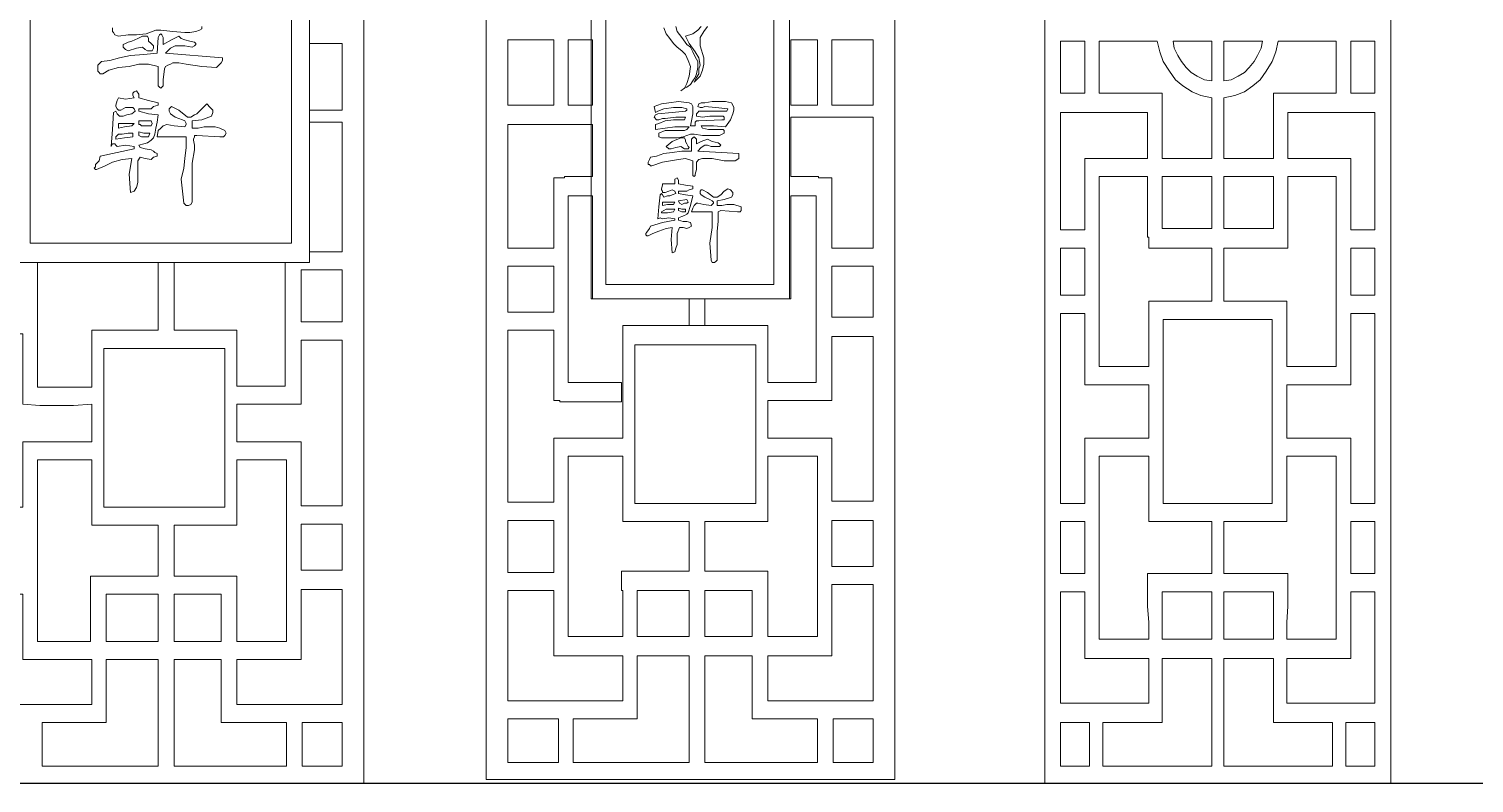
# Model space of a CAD drawing. Extents: x -66030 to 95157, y -13132 to 45879.
# Drawn here: x 32047 to 36715, y 31869 to 34302 of the extents above; entities that cross this region are included whole.
import ezdxf

# ---------------------------------------------------------------- set-up
doc = ezdxf.new("R2010")
doc.units = 0
doc.header["$LTSCALE"] = 100
doc.header["$MEASUREMENT"] = 0
doc.layers.get('0').update_dxf_attribs({"linetype": 'CONTINUOUS'})
doc.layers.add('3', color=11, linetype='CONTINUOUS')

msp = doc.modelspace()

# ---------------------------------------------------------------- linework, layer by layer
at = {"lineweight": 0}
for points in [[(31808.9, 36700.6), (33129.2, 36700.6), (33129.2, 31868.9), (31808.9, 31868.9), (31808.9, 36700.6)], [(31808.9, 36700.6), (33129.2, 36700.6), (33129.2, 31868.9), (31808.9, 31868.9), (31808.9, 36700.6)], [(33523.7, 36712.3), (34843.9, 36712.3), (34843.9, 31880.6), (33523.7, 31880.6), (33523.7, 36712.3)], [(33523.7, 36712.3), (34843.9, 36712.3), (34843.9, 31880.6), (33523.7, 31880.6), (33523.7, 36712.3)], [(35328.2, 36712.3), (35468.8, 36712.3), (35609.4, 36712.3), (35746.2, 36712.3), (35886.8, 36712.3), (36027.4, 36712.3), (36164.1, 36712.3), (36304.7, 36712.3), (36445.3, 36712.3), (36445.3, 31868.9), (36394.5, 31868.9), (36394.5, 31868.9), (35886.8, 31868.9), (35886.8, 31868.9), (35379, 31868.9), (35379, 31868.9), (35328.2, 31868.9), (35328.2, 36712.3)], [(35328.2, 36712.3), (35468.8, 36712.3), (35609.4, 36712.3), (35746.2, 36712.3), (35886.8, 36712.3), (36027.4, 36712.3), (36164.1, 36712.3), (36304.7, 36712.3), (36445.3, 36712.3), (36445.3, 31868.9), (36394.5, 31868.9), (36394.5, 31868.9), (35886.8, 31868.9), (35886.8, 31868.9), (35379, 31868.9), (35379, 31868.9), (35328.2, 31868.9), (35328.2, 36712.3)], [(31988.6, 35966.3), (32953.4, 35966.3), (32953.4, 33548.5), (31988.6, 33548.5), (31988.6, 35966.3)], [(32051.1, 35907.7), (32894.8, 35907.7), (32894.8, 33611), (32051.1, 33611), (32051.1, 35907.7)], [(33863.5, 35165.6), (34504.1, 35165.6), (34504.1, 33431.3), (33863.5, 33431.3), (33863.5, 35165.6)], [(33910.4, 35118.7), (34453.3, 35118.7), (34453.3, 33478.2), (33910.4, 33478.2), (33910.4, 35118.7)], [(32465.1, 34275), (32469.1, 34282.8), (32473, 34286.7), (32476.9, 34282.8), (32480.8, 34275), (32480.8, 34251.6), (32508.1, 34267.2), (32531.5, 34278.9), (32539.4, 34271.1), (32551.1, 34267.2), (32566.7, 34263.3), (32582.3, 34259.4), (32586.2, 34255.5), (32586.2, 34251.6), (32582.3, 34247.7), (32574.5, 34243.8), (32551.1, 34247.7), (32531.5, 34247.7), (32519.8, 34247.7), (32504.2, 34239.9), (32488.6, 34224.2), (32672.2, 34208.6), (32672.2, 34200.8), (32668.3, 34193), (32660.4, 34185.2), (32652.6, 34177.4), (32605.8, 34181.3), (32555, 34189.1), (32531.5, 34193), (32512, 34193), (32504.2, 34189.1), (32496.4, 34185.2), (32488.6, 34181.3), (32484.7, 34173.5), (32480.8, 34138.3), (32480.8, 34118.8), (32476.9, 34114.9), (32473, 34111), (32469.1, 34114.9), (32465.1, 34118.8), (32465.1, 34181.3), (32433.9, 34189.1), (32402.6, 34189.1), (32371.4, 34181.3), (32336.2, 34177.4), (32305, 34169.5), (32285.5, 34157.8), (32277.7, 34157.8), (32273.8, 34161.7), (32269.8, 34165.6), (32269.8, 34173.5), (32269.8, 34185.2), (32281.6, 34196.9), (32308.9, 34200.8), (32340.2, 34208.6), (32375.3, 34216.4), (32418.3, 34220.3), (32461.2, 34224.2), (32465.1, 34275)], [(32351.9, 34243.8), (32351.9, 34251.6), (32359.7, 34255.5), (32367.5, 34259.4), (32379.2, 34263.3), (32398.7, 34271.1), (32414.4, 34278.9), (32430, 34278.9), (32433.9, 34271.1), (32433.9, 34263.3), (32441.7, 34255.5), (32449.5, 34247.7), (32449.5, 34239.9), (32445.6, 34232), (32437.8, 34232), (32430, 34232), (32422.2, 34235.9), (32414.4, 34243.8), (32394.8, 34239.9), (32367.5, 34232), (32359.7, 34235.9), (32351.9, 34243.8)], [(33594, 34056.3), (33742.4, 34056.3), (33742.4, 34267.2), (33594, 34267.2), (33594, 34056.3)], [(33594, 34056.3), (33742.4, 34056.3), (33742.4, 34267.2), (33594, 34267.2), (33594, 34056.3)], [(33867.4, 34056.3), (33867.4, 34267.2), (33789.3, 34267.2), (33789.3, 34056.3), (33867.4, 34056.3)], [(33867.4, 34056.3), (33867.4, 34267.2), (33789.3, 34267.2), (33789.3, 34056.3), (33867.4, 34056.3)], [(34508, 34267.2), (34508, 34056.3), (34593.9, 34056.3), (34593.9, 34267.2), (34508, 34267.2)], [(34508, 34267.2), (34508, 34056.3), (34593.9, 34056.3), (34593.9, 34267.2), (34508, 34267.2)], [(34773.6, 34267.2), (34640.8, 34267.2), (34640.8, 34056.3), (34773.6, 34056.3), (34773.6, 34267.2)], [(34773.6, 34267.2), (34640.8, 34267.2), (34640.8, 34056.3), (34773.6, 34056.3), (34773.6, 34267.2)], [(35379, 34263.3), (35379, 34095.3), (35457.1, 34095.3), (35457.1, 34263.3), (35379, 34263.3)], [(35867.2, 34079.7), (35832.1, 34087.5), (35804.7, 34099.2), (35773.5, 34118.8), (35750.1, 34138.3), (35730.5, 34165.6), (35711, 34196.9), (35699.3, 34228.1), (35691.5, 34263.3), (35504, 34263.3), (35504, 34095.3), (35554.8, 34095.3), (35605.5, 34095.3), (35656.3, 34095.3), (35707.1, 34095.3), (35707.1, 33884.4), (35867.2, 33884.4), (35867.2, 34079.7)], [(35867.2, 34134.4), (35843.8, 34138.3), (35820.4, 34150), (35800.8, 34161.7), (35785.2, 34177.4), (35769.6, 34196.9), (35757.9, 34216.4), (35746.2, 34239.9), (35742.3, 34263.3), (35867.2, 34263.3), (35867.2, 34134.4)], [(36031.3, 34263.3), (36027.4, 34239.9), (36015.7, 34216.4), (36004, 34196.9), (35988.3, 34177.4), (35972.7, 34161.7), (35953.2, 34150), (35929.7, 34138.3), (35906.3, 34134.4), (35906.3, 34263.3), (36031.3, 34263.3)], [(36082.1, 34263.3), (36074.3, 34228.1), (36062.5, 34196.9), (36043, 34165.6), (36023.5, 34138.3), (36000, 34118.8), (35972.7, 34099.2), (35941.5, 34087.5), (35906.3, 34079.7), (35906.3, 33884.4), (36066.4, 33884.4), (36066.4, 34095.3), (36117.2, 34095.3), (36168, 34095.3), (36218.8, 34095.3), (36269.6, 34095.3), (36269.6, 34263.3), (36082.1, 34263.3)], [(36394.5, 34095.3), (36394.5, 34263.3), (36316.4, 34263.3), (36316.4, 34095.3), (36394.5, 34095.3)], [(32953.4, 34255.5), (32953.4, 34040.6), (33058.9, 34040.6), (33058.9, 34255.5), (32953.4, 34255.5)], [(32953.4, 34255.5), (32953.4, 34040.6), (33058.9, 34040.6), (33058.9, 34255.5), (32953.4, 34255.5)], [(32394.8, 34103.1), (32402.6, 34091.4), (32402.6, 34079.7), (32433.9, 34071.9), (32465.1, 34064.1), (32465.1, 34056.3), (32449.5, 34052.4), (32441.7, 34044.6), (32402.6, 34044.6), (32402.6, 34036.7), (32433.9, 34028.9), (32465.1, 34025), (32461.2, 34001.6), (32457.3, 33982.1), (32453.4, 33962.5), (32449.5, 33950.8), (32441.7, 33943), (32430, 33935.2), (32418.3, 33931.3), (32402.6, 33927.4), (32406.6, 33919.6), (32422.2, 33915.7), (32441.7, 33911.8), (32449.5, 33907.8), (32453.4, 33903.9), (32461.2, 33900), (32461.2, 33892.2), (32449.5, 33888.3), (32441.7, 33880.5), (32422.2, 33884.4), (32406.6, 33888.3), (32398.7, 33876.6), (32398.7, 33861), (32398.7, 33841.4), (32398.7, 33825.8), (32398.7, 33806.3), (32394.8, 33790.7), (32387, 33778.9), (32375.3, 33775), (32371.4, 33833.6), (32379.2, 33884.4), (32348, 33880.5), (32316.7, 33872.7), (32293.3, 33861), (32265.9, 33849.3), (32262, 33849.3), (32258.1, 33853.2), (32262, 33857.1), (32262, 33864.9), (32273.8, 33876.6), (32277.7, 33892.2), (32332.3, 33903.9), (32387, 33915.7), (32387, 33923.5), (32359.7, 33927.4), (32332.3, 33923.5), (32328.4, 33927.4), (32324.5, 33931.3), (32316.7, 33931.3), (32312.8, 33923.5), (32316.7, 33978.2), (32320.6, 34032.8), (32328.4, 34036.7), (32332.3, 34028.9), (32340.2, 34021.1), (32351.9, 34021.1), (32363.6, 34025), (32379.2, 34028.9), (32390.9, 34036.7), (32387, 34044.6), (32383.1, 34048.5), (32379.2, 34048.5), (32375.3, 34048.5), (32359.7, 34048.5), (32344.1, 34040.6), (32336.2, 34040.6), (32332.3, 34044.6), (32328.4, 34052.4), (32328.4, 34056.3), (32332.3, 34071.9), (32336.2, 34079.7), (32359.7, 34075.8), (32387, 34079.7), (32383.1, 34087.5), (32383.1, 34095.3), (32387, 34099.2), (32394.8, 34103.1)], [(32508.1, 34052.4), (32531.5, 34040.6), (32558.9, 34017.2), (32566.7, 34017.2), (32570.6, 34017.2), (32582.3, 34025), (32590.1, 34028.9), (32605.8, 34044.6), (32621.4, 34060.2), (32633.1, 34048.5), (32640.9, 34040.6), (32640.9, 34032.8), (32637, 34021.1), (32605.8, 34009.4), (32574.5, 34005.5), (32574.5, 33982.1), (32594, 33982.1), (32613.6, 33986), (32633.1, 33986), (32648.7, 33986), (32664.3, 33982.1), (32680, 33974.2), (32683.9, 33966.4), (32680, 33958.6), (32676.1, 33954.7), (32664.3, 33954.7), (32590.1, 33958.6), (32582.3, 33958.6), (32582.3, 33954.7), (32578.4, 33946.9), (32578.4, 33943), (32582.3, 33927.4), (32582.3, 33911.8), (32574.5, 33868.8), (32574.5, 33825.8), (32574.5, 33782.9), (32574.5, 33743.8), (32570.6, 33736), (32562.8, 33732.1), (32555, 33732.1), (32547.2, 33739.9), (32539.4, 33818), (32547.2, 33853.2), (32551.1, 33884.4), (32555, 33919.6), (32555, 33954.7), (32496.4, 33954.7), (32461.2, 33954.7), (32465.1, 33974.2), (32473, 33982.1), (32480.8, 33989.9), (32492.5, 33993.8), (32515.9, 33989.9), (32551.1, 33986), (32555, 33993.8), (32555, 33997.7), (32551.1, 34005.5), (32543.3, 34009.4), (32519.8, 34017.2), (32504.2, 34028.9), (32500.3, 34036.7), (32500.3, 34044.6), (32504.2, 34048.5), (32508.1, 34052.4)], [(34172.1, 34044.6), (34156.4, 34048.5), (34129.1, 34048.5), (34097.8, 34044.6), (34078.3, 34036.7), (34070.5, 34032.8), (34066.6, 34052.4), (34090, 34060.2), (34113.5, 34064.1), (34144.7, 34068), (34179.9, 34064.1), (34187.7, 34060.2), (34191.6, 34052.4), (34191.6, 34044.6), (34191.6, 34028.9), (34187.7, 34005.5), (34183.8, 33989.9), (34199.4, 33989.9), (34199.4, 33997.7), (34199.4, 34001.6), (34203.3, 34005.5), (34211.1, 34005.5), (34285.3, 34009.4), (34293.1, 34009.4), (34293.1, 34013.3), (34293.1, 34017.2), (34289.2, 34021.1), (34246.3, 34021.1), (34222.8, 34017.2), (34203.3, 34021.1), (34203.3, 34028.9), (34207.2, 34032.8), (34211.1, 34036.7), (34222.8, 34036.7), (34261.9, 34036.7), (34300.9, 34036.7), (34304.9, 34044.6), (34265.8, 34048.5), (34230.6, 34052.4), (34222.8, 34048.5), (34215, 34048.5), (34207.2, 34052.4), (34211.1, 34060.2), (34218.9, 34064.1), (34230.6, 34064.1), (34254.1, 34068), (34277.5, 34068), (34297, 34068), (34316.6, 34064.1), (34320.5, 34056.3), (34324.4, 34048.5), (34324.4, 34040.6), (34320.5, 34028.9), (34312.7, 34009.4), (34297, 33986), (34258, 33989.9), (34218.9, 33989.9), (34222.8, 33982.1), (34242.4, 33978.2), (34261.9, 33978.2), (34281.4, 33978.2), (34289.2, 33978.2), (34293.1, 33974.2), (34293.1, 33970.3), (34293.1, 33966.4), (34277.5, 33958.6), (34254.1, 33958.6), (34222.8, 33958.6), (34195.5, 33962.5), (34183.8, 33962.5), (34160.3, 33954.7), (34140.8, 33950.8), (34117.4, 33950.8), (34097.8, 33950.8), (34090, 33950.8), (34082.2, 33954.7), (34082.2, 33962.5), (34082.2, 33966.4), (34101.7, 33974.2), (34133, 33974.2), (34148.6, 33974.2), (34164.2, 33974.2), (34172.1, 33978.2), (34179.9, 33986), (34156.4, 33986), (34133, 33986), (34101.7, 33982.1), (34070.5, 33978.2), (34070.5, 33993.8), (34082.2, 33997.7), (34101.7, 34005.5), (34129.1, 34009.4), (34164.2, 34009.4), (34168.1, 34017.2), (34136.9, 34017.2), (34101.7, 34013.3), (34093.9, 34013.3), (34082.2, 34009.4), (34074.4, 34009.4), (34066.6, 34017.2), (34070.5, 34025), (34078.3, 34028.9), (34125.2, 34032.8), (34168.1, 34036.7), (34172.1, 34040.6), (34172.1, 34044.6)], [(35379, 34032.8), (35379, 33654), (35457.1, 33654), (35457.1, 33884.4), (35507.9, 33884.4), (35558.7, 33884.4), (35609.4, 33884.4), (35660.2, 33884.4), (35660.2, 34032.8), (35379, 34032.8)], [(36394.5, 33654), (36394.5, 34032.8), (36113.3, 34032.8), (36113.3, 33884.4), (36281.3, 33884.4), (36281.3, 33884.4), (36316.4, 33884.4), (36316.4, 33654), (36394.5, 33654)], [(32336.2, 33997.7), (32336.2, 33982.1), (32355.8, 33986), (32379.2, 33989.9), (32387, 33997.7), (32363.6, 33997.7), (32336.2, 33997.7)], [(32402.6, 34005.5), (32441.7, 34005.5), (32445.6, 33997.7), (32441.7, 33989.9), (32430, 33989.9), (32418.3, 33989.9), (32410.5, 33989.9), (32406.6, 33993.8), (32402.6, 33993.8), (32402.6, 34001.6), (32402.6, 34005.5)], [(32953.4, 34001.6), (32953.4, 33583.6), (33058.9, 33583.6), (33058.9, 34001.6), (32953.4, 34001.6)], [(32953.4, 34001.6), (32953.4, 33583.6), (33058.9, 33583.6), (33058.9, 34001.6), (32953.4, 34001.6)], [(33867.4, 33825.8), (33867.4, 33993.8), (33594, 33993.8), (33594, 33595.4), (33742.4, 33595.4), (33742.4, 33821.9), (33777.5, 33821.9), (33777.5, 33825.8), (33867.4, 33825.8)], [(33867.4, 33825.8), (33867.4, 33993.8), (33594, 33993.8), (33594, 33595.4), (33742.4, 33595.4), (33742.4, 33821.9), (33777.5, 33821.9), (33777.5, 33825.8), (33867.4, 33825.8)], [(34508, 34017.2), (34508, 33825.8), (34597.8, 33825.8), (34597.8, 33821.9), (34640.8, 33821.9), (34640.8, 33595.4), (34773.6, 33595.4), (34773.6, 34017.2), (34508, 34017.2)], [(34508, 34017.2), (34508, 33825.8), (34597.8, 33825.8), (34597.8, 33821.9), (34640.8, 33821.9), (34640.8, 33595.4), (34773.6, 33595.4), (34773.6, 34017.2), (34508, 34017.2)], [(32328.4, 33954.7), (32336.2, 33962.5), (32348, 33962.5), (32367.5, 33966.4), (32383.1, 33966.4), (32383.1, 33954.7), (32355.8, 33950.8), (32328.4, 33946.9), (32328.4, 33954.7)], [(32402.6, 33970.3), (32418.3, 33966.4), (32437.8, 33966.4), (32433.9, 33954.7), (32426.1, 33954.7), (32418.3, 33954.7), (32410.5, 33954.7), (32402.6, 33958.6), (32402.6, 33970.3)], [(34187.7, 33946.9), (34191.6, 33950.8), (34195.5, 33954.7), (34199.4, 33950.8), (34203.3, 33946.9), (34203.3, 33931.3), (34218.9, 33939.1), (34238.5, 33946.9), (34254.1, 33939.1), (34273.6, 33935.2), (34277.5, 33931.3), (34281.4, 33927.4), (34277.5, 33923.5), (34269.7, 33923.5), (34250.2, 33923.5), (34238.5, 33927.4), (34230.6, 33927.4), (34218.9, 33919.6), (34207.2, 33907.8), (34340, 33900), (34340, 33884.4), (34328.3, 33876.6), (34293.1, 33876.6), (34254.1, 33884.4), (34238.5, 33884.4), (34222.8, 33884.4), (34211.1, 33880.5), (34203.3, 33872.7), (34203.3, 33849.3), (34199.4, 33833.6), (34199.4, 33829.7), (34195.5, 33825.8), (34191.6, 33829.7), (34191.6, 33829.7), (34191.6, 33876.6), (34168.1, 33884.4), (34144.7, 33880.5), (34093.9, 33872.7), (34058.8, 33861), (34054.9, 33861), (34051, 33864.9), (34047.1, 33864.9), (34047.1, 33872.7), (34051, 33880.5), (34054.9, 33888.3), (34074.4, 33892.2), (34097.8, 33900), (34125.2, 33903.9), (34156.4, 33907.8), (34187.7, 33907.8), (34187.7, 33946.9)], [(34105.7, 33923.5), (34125.2, 33939.1), (34152.5, 33950.8), (34164.2, 33950.8), (34168.1, 33943), (34168.1, 33939.1), (34172.1, 33931.3), (34176, 33923.5), (34179.9, 33919.6), (34176, 33915.7), (34164.2, 33915.7), (34152.5, 33923.5), (34136.9, 33919.6), (34121.3, 33915.7), (34113.5, 33915.7), (34105.7, 33923.5)], [(34140.8, 33821.9), (34144.7, 33814.1), (34144.7, 33802.4), (34168.1, 33798.5), (34191.6, 33794.6), (34191.6, 33786.8), (34179.9, 33782.9), (34172.1, 33778.9), (34144.7, 33778.9), (34144.7, 33771.1), (34168.1, 33767.2), (34191.6, 33763.3), (34183.8, 33732.1), (34176, 33708.6), (34172.1, 33704.7), (34164.2, 33700.8), (34156.4, 33696.9), (34144.7, 33693), (34144.7, 33685.2), (34160.3, 33681.3), (34172.1, 33681.3), (34183.8, 33677.4), (34187.7, 33665.7), (34179.9, 33661.8), (34172.1, 33657.9), (34160.3, 33661.8), (34148.6, 33661.8), (34140.8, 33642.2), (34140.8, 33618.8), (34140.8, 33607.1), (34136.9, 33595.4), (34133, 33583.6), (34125.2, 33579.7), (34121.3, 33622.7), (34125.2, 33661.8), (34105.7, 33657.9), (34082.2, 33650.1), (34062.7, 33642.2), (34047.1, 33634.4), (34043.2, 33634.4), (34039.2, 33638.3), (34039.2, 33642.2), (34043.2, 33646.1), (34051, 33657.9), (34054.9, 33665.7), (34093.9, 33677.4), (34133, 33685.2), (34133, 33689.1), (34113.5, 33693), (34093.9, 33689.1), (34086.1, 33693), (34078.3, 33689.1), (34082.2, 33728.2), (34086.1, 33767.2), (34090, 33771.1), (34093.9, 33767.2), (34097.8, 33759.4), (34109.6, 33763.3), (34117.4, 33763.3), (34125.2, 33767.2), (34136.9, 33771.1), (34133, 33778.9), (34125.2, 33782.9), (34113.5, 33778.9), (34101.7, 33775), (34093.9, 33775), (34093.9, 33778.9), (34090, 33782.9), (34090, 33786.8), (34093.9, 33798.5), (34093.9, 33802.4), (34113.5, 33802.4), (34133, 33802.4), (34133, 33810.2), (34133, 33814.1), (34133, 33818), (34140.8, 33821.9)], [(35664.1, 33212.6), (35664.1, 33423.5), (35867.2, 33423.5), (35867.2, 33595.4), (35664.1, 33595.4), (35664.1, 33630.5), (35660.2, 33630.5), (35660.2, 33825.8), (35504, 33825.8), (35504, 33212.6), (35664.1, 33212.6)], [(35867.2, 33825.8), (35707.1, 33825.8), (35707.1, 33657.9), (35867.2, 33657.9), (35867.2, 33825.8)], [(35906.3, 33825.8), (36066.4, 33825.8), (36066.4, 33657.9), (35906.3, 33657.9), (35906.3, 33825.8)], [(36109.4, 33212.6), (36109.4, 33423.5), (35906.3, 33423.5), (35906.3, 33595.4), (36113.3, 33595.4), (36113.3, 33630.5), (36113.3, 33630.5), (36113.3, 33825.8), (36269.6, 33825.8), (36269.6, 33212.6), (36109.4, 33212.6)], [(34508, 33763.3), (34508, 33431.3), (34230.6, 33431.3), (34230.6, 33345.4), (34179.9, 33345.4), (34179.9, 33431.3), (33867.4, 33431.3), (33867.4, 33763.3), (33789.3, 33763.3), (33789.3, 33161.8), (33961.1, 33161.8), (33961.1, 33099.3), (33761.9, 33099.3), (33761.9, 33103.2), (33742.4, 33103.2), (33742.4, 33329.8), (33594, 33329.8), (33594, 32775.1), (33742.4, 32775.1), (33742.4, 32982.1), (33789.3, 32982.1), (33789.3, 32982.1), (33965, 32982.1), (33965, 33345.4), (34433.8, 33345.4), (34433.8, 33161.8), (34590, 33161.8), (34590, 33763.3), (34508, 33763.3)], [(34508, 33763.3), (34508, 33431.3), (34230.6, 33431.3), (34230.6, 33345.4), (34179.9, 33345.4), (34179.9, 33431.3), (33867.4, 33431.3), (33867.4, 33763.3), (33789.3, 33763.3), (33789.3, 33161.8), (33961.1, 33161.8), (33961.1, 33099.3), (33761.9, 33099.3), (33761.9, 33103.2), (33742.4, 33103.2), (33742.4, 33329.8), (33594, 33329.8), (33594, 32775.1), (33742.4, 32775.1), (33742.4, 32982.1), (33789.3, 32982.1), (33789.3, 32982.1), (33965, 32982.1), (33965, 33345.4), (34433.8, 33345.4), (34433.8, 33161.8), (34590, 33161.8), (34590, 33763.3), (34508, 33763.3)], [(34144.7, 33747.7), (34172.1, 33751.6), (34176, 33743.8), (34172.1, 33739.9), (34164.2, 33739.9), (34156.4, 33736), (34148.6, 33739.9), (34144.7, 33747.7), (34144.7, 33747.7)], [(34222.8, 33782.9), (34238.5, 33775), (34258, 33759.4), (34269.7, 33759.4), (34281.4, 33767.2), (34293.1, 33778.9), (34304.9, 33786.8), (34312.7, 33782.9), (34320.5, 33775), (34320.5, 33767.2), (34316.6, 33759.4), (34293.1, 33751.6), (34269.7, 33747.7), (34269.7, 33732.1), (34285.3, 33732.1), (34300.9, 33736), (34324.4, 33736), (34347.8, 33728.2), (34347.8, 33720.4), (34347.8, 33716.5), (34343.9, 33712.5), (34336.1, 33712.5), (34281.4, 33716.5), (34273.6, 33712.5), (34273.6, 33704.7), (34273.6, 33693), (34273.6, 33681.3), (34269.7, 33650.1), (34269.7, 33618.8), (34269.7, 33587.6), (34269.7, 33556.3), (34265.8, 33552.4), (34261.9, 33548.5), (34254.1, 33548.5), (34250.2, 33556.3), (34246.3, 33611), (34254.1, 33661.8), (34254.1, 33712.5), (34211.1, 33712.5), (34187.7, 33712.5), (34191.6, 33724.3), (34195.5, 33732.1), (34203.3, 33739.9), (34207.2, 33739.9), (34226.7, 33736), (34250.2, 33732.1), (34258, 33739.9), (34258, 33743.8), (34254.1, 33747.7), (34246.3, 33751.6), (34230.6, 33759.4), (34218.9, 33767.2), (34215, 33771.1), (34215, 33778.9), (34218.9, 33782.9), (34222.8, 33782.9)], [(34090, 33712.5), (34105.7, 33720.4), (34133, 33720.4), (34129.1, 33712.5), (34109.6, 33708.6), (34090, 33708.6), (34090, 33712.5)], [(34093.9, 33743.8), (34093.9, 33732.1), (34109.6, 33736), (34129.1, 33736), (34133, 33743.8), (34113.5, 33743.8), (34093.9, 33743.8)], [(34144.7, 33724.3), (34156.4, 33720.4), (34168.1, 33720.4), (34168.1, 33712.5), (34156.4, 33712.5), (34144.7, 33716.5), (34144.7, 33724.3)], [(35379, 33595.4), (35379, 33443), (35457.1, 33443), (35457.1, 33595.4), (35379, 33595.4)], [(36394.5, 33443), (36394.5, 33595.4), (36316.4, 33595.4), (36316.4, 33443), (36394.5, 33443)], [(32465.1, 33548.5), (32074.5, 33548.5), (32074.5, 33146.2), (32250.3, 33146.2), (32250.3, 33329.8), (32465.1, 33329.8), (32465.1, 33384.4), (32465.1, 33439.1), (32465.1, 33493.8), (32465.1, 33548.5)], [(32875.3, 33548.5), (32515.9, 33548.5), (32515.9, 33493.8), (32515.9, 33439.1), (32515.9, 33384.4), (32515.9, 33329.8), (32719, 33329.8), (32719, 33150.1), (32875.3, 33150.1), (32875.3, 33548.5)], [(32875.3, 33548.5), (32515.9, 33548.5), (32515.9, 33493.8), (32515.9, 33439.1), (32515.9, 33384.4), (32515.9, 33329.8), (32719, 33329.8), (32719, 33150.1), (32875.3, 33150.1), (32875.3, 33548.5)], [(33058.9, 33525.1), (32926, 33525.1), (32926, 33357.1), (33058.9, 33357.1), (33058.9, 33525.1)], [(33594, 33388.4), (33742.4, 33388.4), (33742.4, 33536.8), (33594, 33536.8), (33594, 33388.4)], [(33594, 33388.4), (33742.4, 33388.4), (33742.4, 33536.8), (33594, 33536.8), (33594, 33388.4)], [(34773.6, 33536.8), (34640.8, 33536.8), (34640.8, 33372.7), (34773.6, 33372.7), (34773.6, 33536.8)], [(34773.6, 33536.8), (34640.8, 33536.8), (34640.8, 33372.7), (34773.6, 33372.7), (34773.6, 33536.8)], [(35379, 33384.4), (35379, 32771.2), (35457.1, 32771.2), (35457.1, 32982.1), (35504, 32982.1), (35504, 32982.1), (35664.1, 32982.1), (35664.1, 33154), (35613.4, 33154), (35558.7, 33154), (35507.9, 33154), (35457.1, 33154), (35457.1, 33384.4), (35379, 33384.4)], [(36394.5, 32771.2), (36394.5, 33384.4), (36316.4, 33384.4), (36316.4, 33154), (36265.7, 33154), (36214.9, 33154), (36160.2, 33154), (36109.4, 33154), (36109.4, 32982.1), (36269.6, 32982.1), (36269.6, 32982.1), (36316.4, 32982.1), (36316.4, 32771.2), (36394.5, 32771.2)], [(35711, 32771.2), (35711, 33364.9), (35886.8, 33364.9), (35886.8, 33364.9), (36062.5, 33364.9), (36062.5, 32771.2), (35886.8, 32771.2), (35886.8, 32771.2), (35711, 32771.2)], [(35711, 32771.2), (35711, 33364.9), (35886.8, 33364.9), (35886.8, 33364.9), (36062.5, 33364.9), (36062.5, 32771.2), (35886.8, 32771.2), (35886.8, 32771.2), (35711, 32771.2)], [(32250.3, 33091.5), (32191.7, 33087.6), (32137, 33087.6), (32082.4, 33087.6), (32027.7, 33091.5), (32027.7, 33318), (31879.2, 33318), (31879.2, 32759.5), (32027.7, 32759.5), (32027.7, 32970.4), (32074.5, 32970.4), (32074.5, 32970.4), (32250.3, 32970.4), (32250.3, 33091.5)], [(33058.9, 33298.5), (32926, 33298.5), (32926, 33091.5), (32875.3, 33091.5), (32875.3, 33091.5), (32719, 33091.5), (32719, 32970.4), (32906.5, 32970.4), (32906.5, 32970.4), (32926, 32970.4), (32926, 32763.4), (33058.9, 32763.4), (33058.9, 33298.5)], [(34004.1, 32771.2), (34004.1, 33282.9), (34394.7, 33282.9), (34394.7, 32771.2), (34004.1, 32771.2)], [(34004.1, 32771.2), (34004.1, 33282.9), (34394.7, 33282.9), (34394.7, 32771.2), (34004.1, 32771.2)], [(34773.6, 33310.2), (34640.8, 33310.2), (34640.8, 33103.2), (34590, 33103.2), (34590, 33103.2), (34433.8, 33103.2), (34433.8, 32982.1), (34621.2, 32982.1), (34621.2, 32982.1), (34640.8, 32982.1), (34640.8, 32779), (34773.6, 32779), (34773.6, 33310.2)], [(34773.6, 33310.2), (34640.8, 33310.2), (34640.8, 33103.2), (34590, 33103.2), (34590, 33103.2), (34433.8, 33103.2), (34433.8, 32982.1), (34621.2, 32982.1), (34621.2, 32982.1), (34640.8, 32982.1), (34640.8, 32779), (34773.6, 32779), (34773.6, 33310.2)], [(32289.4, 32759.5), (32289.4, 33271.2), (32680, 33271.2), (32680, 32759.5), (32289.4, 32759.5)], [(32289.4, 32759.5), (32289.4, 33271.2), (32680, 33271.2), (32680, 32759.5), (32289.4, 32759.5)], [(32074.5, 32325.9), (32246.4, 32325.9), (32246.4, 32380.6), (32246.4, 32431.4), (32246.4, 32486.1), (32246.4, 32536.9), (32465.1, 32536.9), (32465.1, 32700.9), (32250.3, 32700.9), (32250.3, 32911.8), (32074.5, 32911.8), (32074.5, 32325.9)], [(32515.9, 32536.9), (32719, 32536.9), (32719, 32478.3), (32719, 32478.3), (32719, 32325.9), (32879.2, 32325.9), (32879.2, 32911.8), (32719, 32911.8), (32719, 32700.9), (32515.9, 32700.9), (32515.9, 32536.9)], [(33789.3, 32341.6), (33965, 32341.6), (33965, 32490), (33961.1, 32490), (33961.1, 32552.5), (34179.9, 32552.5), (34179.9, 32712.6), (33965, 32712.6), (33965, 32923.5), (33789.3, 32923.5), (33789.3, 32341.6)], [(33789.3, 32341.6), (33965, 32341.6), (33965, 32490), (33961.1, 32490), (33961.1, 32552.5), (34179.9, 32552.5), (34179.9, 32712.6), (33965, 32712.6), (33965, 32923.5), (33789.3, 32923.5), (33789.3, 32341.6)], [(34230.6, 32552.5), (34433.8, 32552.5), (34433.8, 32490), (34433.8, 32490), (34433.8, 32341.6), (34593.9, 32341.6), (34593.9, 32923.5), (34433.8, 32923.5), (34433.8, 32712.6), (34230.6, 32712.6), (34230.6, 32552.5)], [(34230.6, 32552.5), (34433.8, 32552.5), (34433.8, 32490), (34433.8, 32490), (34433.8, 32341.6), (34593.9, 32341.6), (34593.9, 32923.5), (34433.8, 32923.5), (34433.8, 32712.6), (34230.6, 32712.6), (34230.6, 32552.5)], [(35504, 32333.7), (35664.1, 32333.7), (35664.1, 32388.4), (35660.2, 32439.2), (35660.2, 32493.9), (35660.2, 32544.7), (35867.2, 32544.7), (35867.2, 32712.6), (35664.1, 32712.6), (35664.1, 32923.5), (35504, 32923.5), (35504, 32333.7)], [(36269.6, 32333.7), (36109.4, 32333.7), (36109.4, 32388.4), (36113.3, 32439.2), (36113.3, 32493.9), (36113.3, 32544.7), (35906.3, 32544.7), (35906.3, 32712.6), (36109.4, 32712.6), (36109.4, 32923.5), (36269.6, 32923.5), (36269.6, 32333.7)], [(33058.9, 32704.8), (32926, 32704.8), (32926, 32556.4), (33058.9, 32556.4), (33058.9, 32704.8)], [(33594, 32548.6), (33742.4, 32548.6), (33742.4, 32716.5), (33594, 32716.5), (33594, 32548.6)], [(33594, 32548.6), (33742.4, 32548.6), (33742.4, 32716.5), (33594, 32716.5), (33594, 32548.6)], [(34773.6, 32716.5), (34640.8, 32716.5), (34640.8, 32568.1), (34773.6, 32568.1), (34773.6, 32716.5)], [(34773.6, 32716.5), (34640.8, 32716.5), (34640.8, 32568.1), (34773.6, 32568.1), (34773.6, 32716.5)], [(35379, 32712.6), (35379, 32544.7), (35457.1, 32544.7), (35457.1, 32712.6), (35379, 32712.6)], [(36394.5, 32544.7), (36394.5, 32712.6), (36316.4, 32712.6), (36316.4, 32544.7), (36394.5, 32544.7)], [(33058.9, 32493.9), (32926, 32493.9), (32926, 32267.3), (32879.2, 32267.3), (32879.2, 32267.3), (32719, 32267.3), (32719, 32122.8), (33058.9, 32122.8), (33058.9, 32493.9)], [(33594, 32134.5), (33965, 32134.5), (33965, 32279.1), (33789.3, 32279.1), (33789.3, 32279.1), (33742.4, 32279.1), (33742.4, 32490), (33594, 32490), (33594, 32134.5)], [(33594, 32134.5), (33965, 32134.5), (33965, 32279.1), (33789.3, 32279.1), (33789.3, 32279.1), (33742.4, 32279.1), (33742.4, 32490), (33594, 32490), (33594, 32134.5)], [(34011.9, 32490), (34011.9, 32341.6), (34179.9, 32341.6), (34179.9, 32490), (34011.9, 32490)], [(34011.9, 32490), (34011.9, 32341.6), (34179.9, 32341.6), (34179.9, 32490), (34011.9, 32490)], [(34230.6, 32478.3), (34230.6, 32341.6), (34383, 32341.6), (34383, 32490), (34230.6, 32490), (34230.6, 32478.3), (34230.6, 32478.3)], [(34230.6, 32478.3), (34230.6, 32341.6), (34383, 32341.6), (34383, 32490), (34230.6, 32490), (34230.6, 32478.3), (34230.6, 32478.3)], [(34773.6, 32509.5), (34640.8, 32509.5), (34640.8, 32279.1), (34593.9, 32279.1), (34593.9, 32279.1), (34433.8, 32279.1), (34433.8, 32134.5), (34773.6, 32134.5), (34773.6, 32509.5)], [(34773.6, 32509.5), (34640.8, 32509.5), (34640.8, 32279.1), (34593.9, 32279.1), (34593.9, 32279.1), (34433.8, 32279.1), (34433.8, 32134.5), (34773.6, 32134.5), (34773.6, 32509.5)], [(35379, 32486.1), (35379, 32126.7), (35664.1, 32126.7), (35664.1, 32271.2), (35609.4, 32271.2), (35558.7, 32271.2), (35507.9, 32271.2), (35457.1, 32271.2), (35457.1, 32486.1), (35379, 32486.1)], [(35707.1, 32486.1), (35707.1, 32333.7), (35867.2, 32333.7), (35867.2, 32486.1), (35707.1, 32486.1)], [(36066.4, 32486.1), (36066.4, 32333.7), (35906.3, 32333.7), (35906.3, 32486.1), (36066.4, 32486.1)], [(36394.5, 32126.7), (36394.5, 32486.1), (36316.4, 32486.1), (36316.4, 32271.2), (36265.7, 32271.2), (36214.9, 32271.2), (36164.1, 32271.2), (36109.4, 32271.2), (36109.4, 32126.7), (36394.5, 32126.7)], [(31879.2, 32122.8), (32250.3, 32122.8), (32250.3, 32267.3), (32074.5, 32267.3), (32074.5, 32267.3), (32027.7, 32267.3), (32027.7, 32478.3), (31879.2, 32478.3), (31879.2, 32122.8)], [(32297.2, 32478.3), (32297.2, 32325.9), (32465.1, 32325.9), (32465.1, 32478.3), (32297.2, 32478.3)], [(32515.9, 32466.5), (32515.9, 32325.9), (32668.3, 32325.9), (32668.3, 32478.3), (32515.9, 32478.3), (32515.9, 32466.5), (32515.9, 32466.5)], [(32465.1, 31923.6), (32465.1, 32267.3), (32297.2, 32267.3), (32297.2, 32122.8), (32297.2, 32122.8), (32297.2, 32064.2), (32090.2, 32064.2), (32090.2, 31923.6), (32465.1, 31923.6)], [(32879.2, 31923.6), (32879.2, 32064.2), (32668.3, 32064.2), (32668.3, 32087.7), (32668.3, 32087.7), (32668.3, 32267.3), (32515.9, 32267.3), (32515.9, 31923.6), (32879.2, 31923.6)], [(34179.9, 31935.3), (34179.9, 32279.1), (34011.9, 32279.1), (34011.9, 32134.5), (34011.9, 32134.5), (34011.9, 32075.9), (33804.9, 32075.9), (33804.9, 31935.3), (34179.9, 31935.3)], [(34179.9, 31935.3), (34179.9, 32279.1), (34011.9, 32279.1), (34011.9, 32134.5), (34011.9, 32134.5), (34011.9, 32075.9), (33804.9, 32075.9), (33804.9, 31935.3), (34179.9, 31935.3)], [(34593.9, 31935.3), (34593.9, 32075.9), (34383, 32075.9), (34383, 32099.4), (34383, 32099.4), (34383, 32279.1), (34230.6, 32279.1), (34230.6, 31935.3), (34593.9, 31935.3)], [(34593.9, 31935.3), (34593.9, 32075.9), (34383, 32075.9), (34383, 32099.4), (34383, 32099.4), (34383, 32279.1), (34230.6, 32279.1), (34230.6, 31935.3), (34593.9, 31935.3)], [(35867.2, 31923.6), (35867.2, 32271.2), (35707.1, 32271.2), (35707.1, 32126.7), (35707.1, 32126.7), (35707.1, 32064.2), (35515.7, 32064.2), (35515.7, 31923.6), (35867.2, 31923.6)], [(35906.3, 31923.6), (35906.3, 32271.2), (36066.4, 32271.2), (36066.4, 32126.7), (36066.4, 32126.7), (36066.4, 32064.2), (36257.8, 32064.2), (36257.8, 31923.6), (35906.3, 31923.6)], [(33758, 31935.3), (33758, 32075.9), (33594, 32075.9), (33594, 31935.3), (33758, 31935.3)], [(33758, 31935.3), (33758, 32075.9), (33594, 32075.9), (33594, 31935.3), (33758, 31935.3)], [(34773.6, 32075.9), (34644.7, 32075.9), (34644.7, 31935.3), (34773.6, 31935.3), (34773.6, 32075.9)], [(34773.6, 32075.9), (34644.7, 32075.9), (34644.7, 31935.3), (34773.6, 31935.3), (34773.6, 32075.9)], [(33058.9, 32064.2), (32930, 32064.2), (32930, 31923.6), (33058.9, 31923.6), (33058.9, 32064.2)], [(35379, 32064.2), (35379, 31923.6), (35472.7, 31923.6), (35472.7, 32064.2), (35379, 32064.2)], [(36394.5, 31923.6), (36394.5, 32064.2), (36300.8, 32064.2), (36300.8, 31923.6), (36394.5, 31923.6)]]:
    msp.add_lwpolyline(points, close=True, dxfattribs=at)
for points in [[(32605.8, 34310.2), (32605.8, 34302.3), (32597.9, 34298.4), (32586.2, 34294.5), (32566.7, 34290.6), (32551.1, 34290.6), (32512, 34294.5), (32473, 34298.4), (32457.3, 34298.4), (32426.1, 34286.7), (32394.8, 34282.8), (32367.5, 34282.8), (32336.2, 34278.9), (32324.5, 34282.8), (32320.6, 34290.6), (32316.7, 34294.5), (32316.7, 34306.3)], [(34136.9, 34310.2), (34140.8, 34294.5), (34156.4, 34275), (34172.1, 34251.6), (34183.8, 34243.8), (34191.6, 34228.1), (34199.4, 34212.5), (34207.2, 34196.9), (34207.2, 34177.4), (34203.3, 34157.8), (34199.4, 34146.1), (34191.6, 34134.4), (34183.8, 34122.7), (34172.1, 34114.9), (34164.2, 34111), (34152.5, 34103.1), (34164.2, 34111), (34172.1, 34126.6), (34179.9, 34150), (34183.8, 34181.3), (34176, 34200.8), (34168.1, 34220.3), (34156.4, 34232), (34140.8, 34243.8), (34129.1, 34255.5), (34117.4, 34271.1), (34105.7, 34286.7), (34097.8, 34306.3)], [(34218.9, 34310.2), (34207.2, 34298.4), (34191.6, 34286.7), (34168.1, 34278.9), (34179.9, 34255.5), (34199.4, 34228.1), (34211.1, 34208.6), (34215, 34185.2), (34211.1, 34173.5), (34211.1, 34157.8), (34203.3, 34146.1), (34195.5, 34130.5), (34215, 34150), (34222.8, 34169.5), (34226.7, 34189.1), (34226.7, 34208.6), (34215, 34247.7), (34215, 34275), (34226.7, 34294.5), (34238.5, 34310.2)], [(35379, 34263.3), (35379, 34095.3), (35457.1, 34095.3), (35457.1, 34263.3), (35379, 34263.3)], [(35867.2, 34079.7), (35832.1, 34087.5), (35804.7, 34099.2), (35773.5, 34118.8), (35750.1, 34138.3), (35730.5, 34165.6), (35711, 34196.9), (35699.3, 34228.1), (35691.5, 34263.3), (35504, 34263.3), (35504, 34095.3), (35554.8, 34095.3), (35605.5, 34095.3), (35656.3, 34095.3), (35707.1, 34095.3), (35707.1, 33884.4), (35867.2, 33884.4), (35867.2, 34079.7)], [(35867.2, 34134.4), (35843.8, 34138.3), (35820.4, 34150), (35800.8, 34161.7), (35785.2, 34177.4), (35769.6, 34196.9), (35757.9, 34216.4), (35746.2, 34239.9), (35742.3, 34263.3), (35867.2, 34263.3), (35867.2, 34134.4)], [(36031.3, 34263.3), (36027.4, 34239.9), (36015.7, 34216.4), (36004, 34196.9), (35988.3, 34177.4), (35972.7, 34161.7), (35953.2, 34150), (35929.7, 34138.3), (35906.3, 34134.4), (35906.3, 34263.3), (36031.3, 34263.3)], [(36082.1, 34263.3), (36074.3, 34228.1), (36062.5, 34196.9), (36043, 34165.6), (36023.5, 34138.3), (36000, 34118.8), (35972.7, 34099.2), (35941.5, 34087.5), (35906.3, 34079.7), (35906.3, 33884.4), (36066.4, 33884.4), (36066.4, 34095.3), (36117.2, 34095.3), (36168, 34095.3), (36218.8, 34095.3), (36269.6, 34095.3), (36269.6, 34263.3), (36082.1, 34263.3)], [(36394.5, 34095.3), (36394.5, 34263.3), (36316.4, 34263.3), (36316.4, 34095.3), (36394.5, 34095.3)], [(35379, 34032.8), (35379, 33654), (35457.1, 33654), (35457.1, 33884.4), (35507.9, 33884.4), (35558.7, 33884.4), (35609.4, 33884.4), (35660.2, 33884.4), (35660.2, 34032.8), (35379, 34032.8)], [(36394.5, 33654), (36394.5, 34032.8), (36113.3, 34032.8), (36113.3, 33884.4), (36281.3, 33884.4), (36281.3, 33884.4), (36316.4, 33884.4), (36316.4, 33654), (36394.5, 33654)], [(35664.1, 33212.6), (35664.1, 33423.5), (35867.2, 33423.5), (35867.2, 33595.4), (35664.1, 33595.4), (35664.1, 33630.5), (35660.2, 33630.5), (35660.2, 33825.8), (35504, 33825.8), (35504, 33212.6), (35664.1, 33212.6)], [(35867.2, 33825.8), (35707.1, 33825.8), (35707.1, 33657.9), (35867.2, 33657.9), (35867.2, 33825.8)], [(35906.3, 33825.8), (36066.4, 33825.8), (36066.4, 33657.9), (35906.3, 33657.9), (35906.3, 33825.8)], [(36109.4, 33212.6), (36109.4, 33423.5), (35906.3, 33423.5), (35906.3, 33595.4), (36113.3, 33595.4), (36113.3, 33630.5), (36113.3, 33630.5), (36113.3, 33825.8), (36269.6, 33825.8), (36269.6, 33212.6), (36109.4, 33212.6)], [(35379, 33595.4), (35379, 33443), (35457.1, 33443), (35457.1, 33595.4), (35379, 33595.4)], [(36394.5, 33443), (36394.5, 33595.4), (36316.4, 33595.4), (36316.4, 33443), (36394.5, 33443)], [(32465.1, 33548.5), (32074.5, 33548.5), (32074.5, 33146.2), (32250.3, 33146.2), (32250.3, 33329.8), (32465.1, 33329.8), (32465.1, 33384.4), (32465.1, 33439.1), (32465.1, 33493.8), (32465.1, 33548.5)], [(33058.9, 33525.1), (32926, 33525.1), (32926, 33357.1), (33058.9, 33357.1), (33058.9, 33525.1)], [(35379, 33384.4), (35379, 32771.2), (35457.1, 32771.2), (35457.1, 32982.1), (35504, 32982.1), (35504, 32982.1), (35664.1, 32982.1), (35664.1, 33154), (35613.4, 33154), (35558.7, 33154), (35507.9, 33154), (35457.1, 33154), (35457.1, 33384.4), (35379, 33384.4)], [(36394.5, 32771.2), (36394.5, 33384.4), (36316.4, 33384.4), (36316.4, 33154), (36265.7, 33154), (36214.9, 33154), (36160.2, 33154), (36109.4, 33154), (36109.4, 32982.1), (36269.6, 32982.1), (36269.6, 32982.1), (36316.4, 32982.1), (36316.4, 32771.2), (36394.5, 32771.2)], [(32250.3, 33091.5), (32191.7, 33087.6), (32137, 33087.6), (32082.4, 33087.6), (32027.7, 33091.5), (32027.7, 33318), (31879.2, 33318), (31879.2, 32759.5), (32027.7, 32759.5), (32027.7, 32970.4), (32074.5, 32970.4), (32074.5, 32970.4), (32250.3, 32970.4), (32250.3, 33091.5)], [(33058.9, 33298.5), (32926, 33298.5), (32926, 33091.5), (32875.3, 33091.5), (32875.3, 33091.5), (32719, 33091.5), (32719, 32970.4), (32906.5, 32970.4), (32906.5, 32970.4), (32926, 32970.4), (32926, 32763.4), (33058.9, 32763.4), (33058.9, 33298.5)], [(32074.5, 32325.9), (32246.4, 32325.9), (32246.4, 32380.6), (32246.4, 32431.4), (32246.4, 32486.1), (32246.4, 32536.9), (32465.1, 32536.9), (32465.1, 32700.9), (32250.3, 32700.9), (32250.3, 32911.8), (32074.5, 32911.8), (32074.5, 32325.9)], [(32515.9, 32536.9), (32719, 32536.9), (32719, 32478.3), (32719, 32478.3), (32719, 32325.9), (32879.2, 32325.9), (32879.2, 32911.8), (32719, 32911.8), (32719, 32700.9), (32515.9, 32700.9), (32515.9, 32536.9)], [(35504, 32333.7), (35664.1, 32333.7), (35664.1, 32388.4), (35660.2, 32439.2), (35660.2, 32493.9), (35660.2, 32544.7), (35867.2, 32544.7), (35867.2, 32712.6), (35664.1, 32712.6), (35664.1, 32923.5), (35504, 32923.5), (35504, 32333.7)], [(36269.6, 32333.7), (36109.4, 32333.7), (36109.4, 32388.4), (36113.3, 32439.2), (36113.3, 32493.9), (36113.3, 32544.7), (35906.3, 32544.7), (35906.3, 32712.6), (36109.4, 32712.6), (36109.4, 32923.5), (36269.6, 32923.5), (36269.6, 32333.7)], [(33058.9, 32704.8), (32926, 32704.8), (32926, 32556.4), (33058.9, 32556.4), (33058.9, 32704.8)], [(35379, 32712.6), (35379, 32544.7), (35457.1, 32544.7), (35457.1, 32712.6), (35379, 32712.6)], [(36394.5, 32544.7), (36394.5, 32712.6), (36316.4, 32712.6), (36316.4, 32544.7), (36394.5, 32544.7)], [(33058.9, 32493.9), (32926, 32493.9), (32926, 32267.3), (32879.2, 32267.3), (32879.2, 32267.3), (32719, 32267.3), (32719, 32122.8), (33058.9, 32122.8), (33058.9, 32493.9)], [(35379, 32486.1), (35379, 32126.7), (35664.1, 32126.7), (35664.1, 32271.2), (35609.4, 32271.2), (35558.7, 32271.2), (35507.9, 32271.2), (35457.1, 32271.2), (35457.1, 32486.1), (35379, 32486.1)], [(35707.1, 32486.1), (35707.1, 32333.7), (35867.2, 32333.7), (35867.2, 32486.1), (35707.1, 32486.1)], [(36066.4, 32486.1), (36066.4, 32333.7), (35906.3, 32333.7), (35906.3, 32486.1), (36066.4, 32486.1)], [(36394.5, 32126.7), (36394.5, 32486.1), (36316.4, 32486.1), (36316.4, 32271.2), (36265.7, 32271.2), (36214.9, 32271.2), (36164.1, 32271.2), (36109.4, 32271.2), (36109.4, 32126.7), (36394.5, 32126.7)], [(31879.2, 32122.8), (32250.3, 32122.8), (32250.3, 32267.3), (32074.5, 32267.3), (32074.5, 32267.3), (32027.7, 32267.3), (32027.7, 32478.3), (31879.2, 32478.3), (31879.2, 32122.8)], [(32297.2, 32478.3), (32297.2, 32325.9), (32465.1, 32325.9), (32465.1, 32478.3), (32297.2, 32478.3)], [(32515.9, 32466.5), (32515.9, 32325.9), (32668.3, 32325.9), (32668.3, 32478.3), (32515.9, 32478.3), (32515.9, 32466.5), (32515.9, 32466.5)], [(32465.1, 31923.6), (32465.1, 32267.3), (32297.2, 32267.3), (32297.2, 32122.8), (32297.2, 32122.8), (32297.2, 32064.2), (32090.2, 32064.2), (32090.2, 31923.6), (32465.1, 31923.6)], [(32879.2, 31923.6), (32879.2, 32064.2), (32668.3, 32064.2), (32668.3, 32087.7), (32668.3, 32087.7), (32668.3, 32267.3), (32515.9, 32267.3), (32515.9, 31923.6), (32879.2, 31923.6)], [(35867.2, 31923.6), (35867.2, 32271.2), (35707.1, 32271.2), (35707.1, 32126.7), (35707.1, 32126.7), (35707.1, 32064.2), (35515.7, 32064.2), (35515.7, 31923.6), (35867.2, 31923.6)], [(35906.3, 31923.6), (35906.3, 32271.2), (36066.4, 32271.2), (36066.4, 32126.7), (36066.4, 32126.7), (36066.4, 32064.2), (36257.8, 32064.2), (36257.8, 31923.6), (35906.3, 31923.6)], [(33058.9, 32064.2), (32930, 32064.2), (32930, 31923.6), (33058.9, 31923.6), (33058.9, 32064.2)], [(35379, 32064.2), (35379, 31923.6), (35472.7, 31923.6), (35472.7, 32064.2), (35379, 32064.2)], [(36394.5, 31923.6), (36394.5, 32064.2), (36300.8, 32064.2), (36300.8, 31923.6), (36394.5, 31923.6)]]:
    msp.add_lwpolyline(points, dxfattribs=at)
at = {"layer": '3', "color": 2}
msp.add_line((-66009.4, 31868.9), (90873, 31868.9), dxfattribs=at)

doc.saveas('drawing.dxf')
